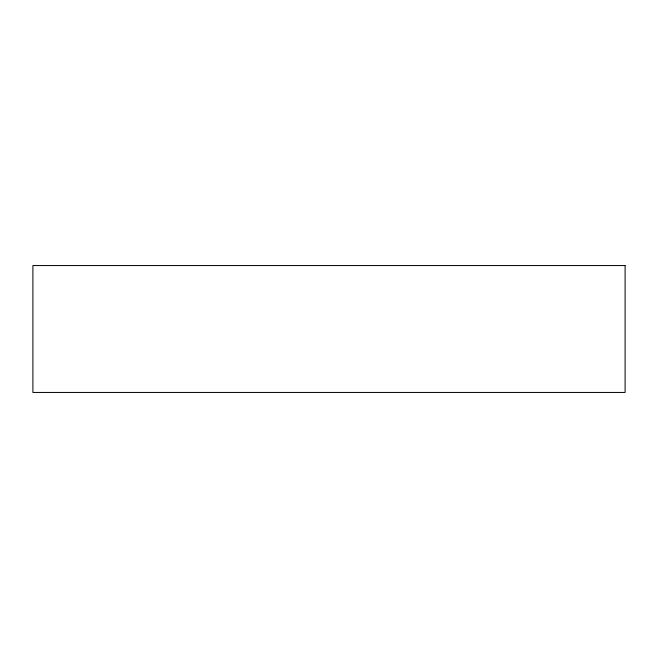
<?xml version="1.0" encoding="UTF-8"?>
<svg xmlns="http://www.w3.org/2000/svg" width="658" height="658" viewBox="0 0 658 658"><rect width="100%" height="100%" fill="white"/><g stroke="black" fill="none" stroke-linecap="round" stroke-linejoin="round"><path stroke-width="0.99" d="M625.1 265.552L32.9 265.552L32.9 392.448L625.1 392.448L625.1 265.552"/></g></svg>
